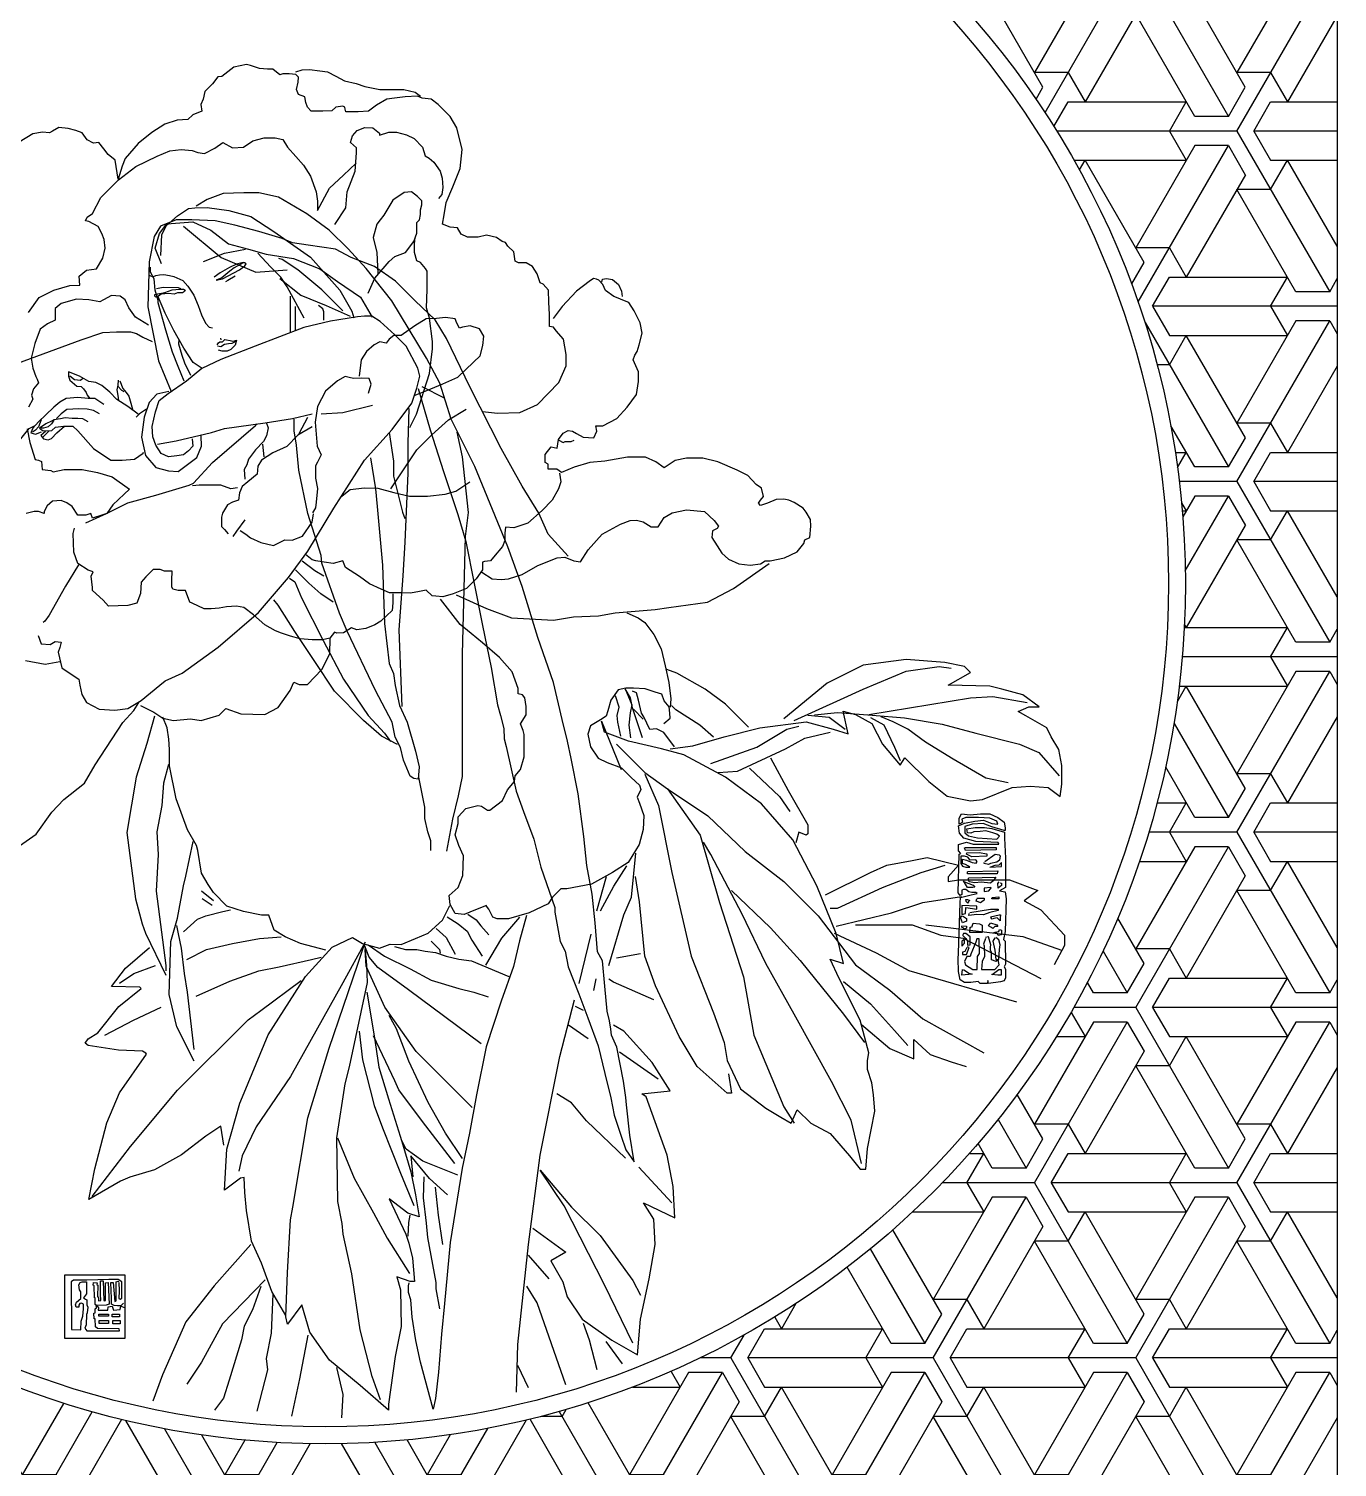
# Model space of a CAD drawing. Header units: millimetres. Extents: x 427 to 1067, y 328 to 1388.
# Drawn here: x 656.4 to 1044.3, y 595.6 to 1022.1 of the extents above; entities that cross this region are included whole.
import ezdxf

# ---------------------------------------------------------------- set-up
doc = ezdxf.new("R2010")
doc.units = ezdxf.units.MM
for name, color, linetype in [('3', 3, 'Continuous'), ('4', 4, 'Continuous'), ('7', 7, 'Continuous'), ('BH', 3, 'Continuous')]:
    doc.layers.add(name, color=color, linetype=linetype)

# ---------------------------------------------------------------- blocks, each defined once
blk = doc.blocks.new('H0')
at = {"layer": '3'}
for points in [[(422.54, 217.7), (443.14, 217.7), (443.14, 195.9), (422.54, 195.9)], [(434.22, 204.19), (437.53, 204.19), (437.53, 203.58), (434.22, 203.58)], [(438.83, 204.27), (441.37, 204.27), (441.37, 203.35), (438.83, 203.35)], [(434.3, 202.04), (437.53, 202.04), (437.53, 201.04), (434.3, 201.04)], [(438.99, 202.04), (441.6, 202.04), (441.6, 200.89), (438.99, 200.89)]]:
    blk.add_lwpolyline(points, close=True, dxfattribs=at)
for points in [[(441.14, 215.09), (441.22, 212.25), (441.14, 209.64), (441.6, 209.41), (442.14, 209.72), (442.14, 215.33), (440.91, 216.17), (437.6, 216.17), (430.07, 215.86), (425.54, 215.86), (424.69, 215.4), (424.85, 198.97), (428, 198.82), (428.15, 201.81), (428.69, 203.5), (429, 206.11), (429, 207.72), (428.23, 208.03), (427.69, 207.88), (427.31, 207.34), (427.31, 206.65), (426.46, 206.65), (426.15, 207.42), (426.54, 208.41), (428, 209.64), (428, 211.87), (427.54, 212.56), (427.31, 214.33), (427.77, 215.09), (428.54, 215.32), (430, 215.32), (430, 211.25), (429.3, 210.26), (429, 209.8), (429.69, 209.41), (430.07, 209.1), (430.07, 207.42), (430.38, 206.65), (430.23, 204.65), (429.92, 204.11), (429.84, 200.51), (429.46, 199.43), (430.07, 198.51), (441.37, 198.51), (441.22, 199.2), (433.76, 199.28), (433.07, 199.89), (432.92, 202.66), (432.61, 202.66), (432.53, 204.58), (432.99, 204.65), (432.92, 206.11), (433.38, 206.42), (433.3, 207.42), (432.99, 207.57), (432.92, 209.8), (432.69, 209.87), (432.61, 213.94), (432.3, 214.25), (432.38, 215.17), (433.61, 215.02), (433.53, 214.4), (433.84, 214.17), (433.76, 210.33), (434.15, 209.8), (434.15, 209.26), (434.07, 209.1), (434.07, 208.8), (434.91, 208.87), (434.76, 211.18), (434.76, 215.63), (435.68, 215.63), (435.91, 208.95), (436.3, 208.8), (436.53, 208.95), (436.53, 215.02), (437.37, 215.17), (437.76, 207.72), (436.68, 207.34), (433.61, 207.19), (433.38, 207.19), (433.92, 206.72), (434.15, 206.42), (433.99, 205.65), (437.3, 205.65), (437.45, 206.8), (438.83, 207.03), (439.22, 205.57), (441.52, 205.88), (441.83, 207.03), (442.98, 206.57)], [(442.75, 208.03), (441.76, 207.11), (440.6, 207.11), (439.45, 207.26), (438.6, 207.65), (438.6, 209.64), (438.3, 215.09), (439.14, 215.09), (439.68, 208.64), (440.22, 208.8), (440.22, 215.32), (440.83, 215.55), (441.14, 215.32)]]:
    blk.add_lwpolyline(points, dxfattribs=at)
blk = doc.blocks.new('H1')
at = {"layer": '3'}
for points in [[(492.88, 370.81), (491.53, 370.14), (491.53, 372.16), (492.37, 373.67), (495.4, 373.33), (498.93, 373.67), (502.13, 373.67), (504.82, 372.33), (507, 370.81), (507.34, 368.8), (507.34, 367.96), (507, 367.96), (502.8, 369.13), (499.77, 370.31), (496.07, 370.14), (493.55, 369.3), (493.55, 367.12), (494.73, 366.11), (497.92, 365.44), (504.48, 364.93), (505.49, 365.94), (504.48, 366.61), (503.14, 367.12), (500.78, 367.79), (498.76, 367.62), (496.58, 367.45), (495.57, 366.95), (494.39, 367.12), (494.22, 368.46), (497.08, 368.97), (500.28, 368.97), (502.8, 368.63), (507.17, 367.29), (507.17, 365.27), (507.51, 358.38), (507.51, 348.3), (505.49, 347.13), (507.34, 346.79), (507.68, 344.44), (507.34, 333.18), (506.84, 330.49), (507.34, 329.82), (507.51, 321.93), (507, 321.09), (507.51, 320.25), (507.51, 317.22), (507, 316.21), (505.83, 315.88), (501.62, 315.37), (501.45, 316.38), (501.29, 315.37), (498.76, 315.37), (498.09, 316.05), (495.57, 315.71), (493.38, 315.71), (491.87, 316.55), (491.36, 319.41), (491.2, 323.77), (491.36, 325.79), (491.87, 343.09), (492.04, 344.94), (495.74, 345.78), (497.75, 346.29), (497.25, 346.62), (495.9, 346.62), (494.9, 346.79), (493.89, 347.63), (493.05, 347.63), (492.54, 347.46), (492.54, 345.95), (491.87, 345.61), (491.2, 346.45), (491.53, 359.73), (492.2, 360.06), (491.36, 360.9), (491.36, 363.09), (494.05, 363.93), (496.41, 363.25), (499.1, 363.25), (505.15, 363.25), (504.99, 363.76), (497.25, 364.09), (493.21, 365.27), (491.7, 366.95), (491.36, 369.47), (493.38, 370.48), (496.91, 371.15), (499.94, 371.49), (502.8, 370.31), (504.82, 370.14), (504.48, 371.15), (502.13, 372.16), (498.26, 372.33), (493.89, 372.33), (492.54, 371.82), (492.71, 370.65)], [(493.55, 362.08), (504.31, 362.08), (504.31, 361.24), (493.72, 361.07), (493.38, 361.91)], [(497.75, 357.21), (497.25, 357.88), (495.4, 357.71), (494.56, 358.72), (493.38, 359.05), (492.2, 359.05), (492.2, 357.88), (492.2, 356.53), (492.71, 355.69), (493.89, 355.36), (495.23, 355.36), (494.73, 355.69), (493.72, 356.2), (492.71, 356.53), (492.71, 358.05), (494.05, 357.71), (496.07, 356.87), (497.42, 356.7), (497.59, 357.04), (497.75, 357.21)], [(494.22, 360.23), (498.43, 360.4), (501.12, 359.89), (501.12, 359.05), (495.9, 358.89), (494.05, 359.73), (494.22, 360.23)], [(500.45, 357.21), (503.98, 359.73), (505.32, 359.56), (505.66, 359.22), (505.49, 357.71), (504.48, 357.04), (502.3, 356.53), (501.62, 356.2), (500.11, 356.53), (500.11, 356.87)], [(502.13, 355.36), (506.16, 355.53), (506.16, 356.87), (505.15, 356.03), (503.81, 355.86), (502.3, 355.36)], [(494.39, 353.85), (504.82, 354.01), (504.65, 353.01), (494.39, 353.01), (494.39, 353.68)], [(494.73, 351.66), (504.15, 351.83), (503.3, 350.65), (502.3, 349.81), (499.1, 350.15), (496.91, 349.98), (495.06, 350.32), (494.73, 350.99), (494.73, 351.49)], [(493.38, 350.32), (496.41, 349.14), (496.91, 348.47), (496.24, 348.3), (494.39, 348.3), (493.05, 350.65)], [(502.3, 348.3), (500.11, 348.13), (500.11, 346.96), (501.79, 347.13), (502.63, 348.3)], [(505.66, 349.98), (506.16, 349.81), (506.16, 348.97), (504.99, 348.13), (504.82, 349.65), (505.32, 350.32)], [(492.54, 341.58), (492.54, 339.06), (493.72, 339.4), (493.89, 341.41), (497.59, 340.91), (497.59, 341.92), (492.54, 342.09), (492.54, 341.41)], [(495.4, 343.77), (494.56, 344.1), (493.72, 344.1), (493.89, 343.6), (494.56, 342.93), (495.06, 343.6)], [(497.59, 344.61), (500.11, 344.61), (500.11, 343.93), (499.77, 343.77), (498.93, 343.09), (498.09, 343.43), (497.42, 343.6), (497.59, 344.44)], [(502.97, 344.94), (505.15, 345.11), (505.15, 344.44), (502.8, 344.44), (502.8, 344.77)], [(492.71, 338.56), (494.05, 337.72), (494.05, 336.71), (492.71, 336.21), (492.37, 337.05), (492.04, 337.89), (492.54, 338.56)], [(495.23, 339.73), (502.3, 340.91), (504.99, 340.91), (504.99, 340.41), (502.13, 339.73), (499.94, 338.89), (497.59, 339.06), (494.9, 338.73), (495.06, 339.4)], [(502.3, 338.22), (505.32, 338.89), (505.83, 338.89), (505.66, 337.89), (505.66, 336.88), (504.65, 337.89), (503.47, 337.72), (502.97, 337.38), (502.46, 338.05)], [(492.88, 335.2), (494.05, 335.03), (494.05, 334.36), (493.38, 334.02), (492.54, 334.69), (492.54, 335.2)], [(492.88, 331.84), (493.89, 330.83), (494.39, 329.82), (494.39, 328.48), (495.4, 328.65), (495.4, 331.33), (493.89, 332.51), (493.05, 332.51), (492.71, 331.84)], [(495.9, 334.69), (496.41, 336.04), (498.6, 335.87), (499.44, 335.37), (499.44, 334.36), (499.44, 332.85), (495.23, 332.85), (495.4, 334.69), (495.74, 334.69)], [(500.61, 330.83), (499.94, 328.81), (500.11, 328.31), (500.28, 324.61), (499.44, 322.93), (499.27, 320.08), (503.81, 320.08), (505.32, 321.76), (504.99, 323.44), (504.31, 322.93), (502.63, 323.44), (502.63, 325.96), (502.3, 326.8), (502.3, 327.81), (502.46, 328.65), (501.62, 331.33), (500.61, 331.17)], [(502.3, 336.21), (504.48, 335.53), (504.82, 334.86), (503.81, 334.86), (503.14, 334.19), (502.46, 334.69), (501.62, 335.2), (502.3, 336.04)], [(503.81, 333.01), (505.15, 333.18), (505.49, 333.85), (506.16, 333.69), (506.16, 332.01), (504.99, 331.84), (504.65, 332.51), (503.64, 332.68), (503.64, 333.01)], [(493.21, 330.33), (492.54, 329.82), (492.54, 328.14), (493.38, 329.15), (493.38, 330.33)], [(494.22, 327.64), (493.55, 326.29), (492.71, 326.13), (492.71, 325.29), (494.05, 325.29), (495.06, 327.64), (494.39, 327.97)], [(497.59, 330.66), (497.25, 329.49), (495.57, 325.45), (495.4, 324.61), (494.22, 324.61), (493.38, 322.93), (493.72, 321.76), (496.24, 320.08), (497.75, 320.08), (497.92, 324.61), (498.6, 325.62), (498.43, 330.33), (498.43, 330.66), (497.59, 330.66)], [(503.81, 331), (503.14, 329.82), (503.81, 326.8), (504.15, 323.61), (505.15, 323.61), (505.49, 326.97), (505.66, 328.65), (505.15, 330.33), (504.15, 331.17)], [(493.05, 320.08), (494.9, 318.9), (496.07, 318.57), (492.54, 318.23), (492.71, 320.08)], [(502.97, 318.4), (505.15, 320.08), (506, 320.08), (506, 318.23), (504.82, 318.23), (502.63, 318.4)]]:
    blk.add_lwpolyline(points, dxfattribs=at)
blk = doc.blocks.new('A$C0C6A2DC8')
at = {"layer": 'BH'}
h = blk.add_hatch(dxfattribs=at)
h.set_pattern_fill('ESCHER', color=256, scale=50, style=0)
h.set_pattern_definition([(60, (-245.52, -1502.44), (-60, -1e-08), [55, -5]), (180, (-245.52, -1502.44), (30, -51.9615), [55, -5]), (300, (-245.52, -1502.44), (60, -1e-08), [55, -5]), (60, (-240.52, -1502.44), (-60, -1e-08), [10, -50]), (300, (-240.52, -1502.44), (60, -1e-08), [10, -50]), (60, (-248.02, -1498.11), (-60, -1e-08), [10, -50]), (180, (-248.02, -1498.11), (30, -51.9615), [10, -50]), (300, (-248.02, -1506.77), (60, -1e-08), [10, -50]), (180, (-248.02, -1506.77), (30, -51.9615), [10, -50]), (60, (-265.52, -1502.44), (-60, -1e-08), [10, -50]), (300, (-265.52, -1502.44), (60, -1e-08), [10, -50]), (60, (-235.52, -1519.76), (-60, -1e-08), [10, -50]), (180, (-235.52, -1519.76), (30, -51.9615), [10, -50]), (300, (-235.52, -1485.117), (60, -1e-08), [10, -50]), (180, (-235.52, -1485.117), (30, -51.9615), [10, -50]), (0, (-235.52, -1493.78), (-30, 51.9615), [35, -25]), (0, (-235.52, -1511.1), (-30, 51.9615), [35, -25]), (120, (-243.02, -1489.447), (-60, 1e-08), [35, -25]), (120, (-258.02, -1498.11), (-60, 1e-08), [35, -25]), (240, (-258.02, -1506.77), (30, -51.9615), [35, -25]), (240, (-243.02, -1515.43), (30, -51.9615), [35, -25])])
edge = h.paths.add_edge_path(flags=16)
edge.add_arc((317.14, 530), 255, 0, 360)
h.paths.add_polyline_path([(17.14, 1030), (617.14, 1030), (617.14, 30), (17.14, 30)])
at = {"layer": '3'}
for points in [[(308.48, 681.68), (310.33, 682.3), (312.49, 682.45), (315.56, 681.99), (317.87, 681.68), (320.34, 680.45), (322.95, 679.07), (326.34, 678.3), (328.96, 677.38), (333.42, 676.45), (338.04, 676.45), (340.5, 676.45), (343.89, 675.69), (345.43, 674.46)], [(344.78, 587.83), (348.34, 575.56), (352.26, 563.28), (356.53, 550.47), (358.85, 542.46), (363.84, 517.6), (366.34, 505.15), (368.3, 494.11), (369.19, 490.91), (370.09, 487.02), (370.26, 483.99), (370.8, 481.73), (373.83, 468.51), (375.96, 462.46), (378.99, 454.28), (381.13, 445.92), (385.23, 433.99), (385.23, 432.57), (386.86, 423.89), (388.28, 421.05), (389.17, 416.42), (392.38, 408.41), (395.05, 401.3), (398.08, 392.93), (400.04, 384.75), (401.81, 377.56), (402.88, 372.39), (404.86, 366.46), (406.28, 362.19), (408.78, 358.63), (407.53, 366.46), (406.46, 375.53), (406.28, 377.67), (405.57, 382.47), (403.61, 392.56), (402, 396.12), (401.82, 397.9), (401.47, 400.39), (400.76, 403.23), (400.04, 410.71), (399.33, 418.18), (397.91, 420.85), (397.19, 429.39), (396.29, 437.91), (394.69, 446.45), (393.8, 454.99), (392.2, 467.63), (390.06, 478.12), (388.99, 483.28), (387.39, 489.69), (384.86, 500.68), (380.23, 514.02), (375.6, 529.15), (371.33, 540.89), (361.51, 564.67), (354.56, 578.73), (351.17, 589.4), (347.26, 596.87), (336.9, 613.84), (329.37, 623.39), (324.02, 629.27), (318.32, 634.78), (311.73, 639.58), (303.36, 644.57), (297.48, 645.81), (293.03, 645.81), (286.97, 645.63), (282.16, 643.86), (278.96, 641.9)], [(329.95, 616.09), (331.91, 620.54), (336.19, 625.52), (337.79, 626.94), (341, 628.19), (343.49, 631.39), (344.38, 633.88), (344.38, 636.02), (344.38, 637.09), (345.1, 637.8), (345.45, 639.4), (345.45, 640.82), (345.81, 642.25), (345.81, 643.49), (344.56, 644.74), (342.78, 646.16), (340.64, 645.98), (337.26, 643.67), (334.59, 639.22), (333.52, 637.8), (332.45, 636.55), (331.38, 632.64), (332.45, 628.19), (332.8, 621.96)], [(268.45, 627.31), (268.81, 633.36), (270.05, 636.03), (273.44, 639.05), (276.64, 641.19), (278.6, 641.36), (282.16, 641.54), (288.58, 640.65), (295.17, 638.87), (301.94, 634.43), (312.8, 626.77), (321.53, 616.99), (325.09, 610.76), (325.63, 608.8)], [(389.2, 538.13), (383.31, 544.64), (380.51, 550.84), (375.55, 558.9), (369.34, 570.07), (360.02, 588.36), (353.19, 602.63), (349.78, 608.21), (343.88, 613.79), (337.98, 619.68), (331.78, 624.02), (324.88, 626.66), (320.22, 629.14), (316.19, 629.76), (312.15, 630.38), (307.49, 631.01), (304.39, 632.28), (297.56, 634.41), (290.42, 636.27), (284.53, 637.51), (277.7, 637.82), (273.04, 637.82), (268.38, 635.96), (266.52, 632.86), (264.97, 625.42), (264.66, 612.08), (267.76, 596), (271.49, 586.97)], [(268.69, 624.84), (266.83, 629.49), (268.07, 633.83), (270.24, 636.62), (278, 637.24), (283.28, 634.76), (288.56, 630.73), (294.46, 629.18), (299.73, 627.63), (307.8, 626.39), (315.56, 623.29), (320.84, 619.56), (327.67, 614.91), (331.09, 609.02)], [(275.21, 636), (286.38, 626.7), (296.63, 622.36), (305.94, 622.98)], [(342.25, 576.3), (344.21, 580.21), (348.13, 592.31), (349.02, 599.61), (349.02, 601.74), (348.13, 608.68), (347.24, 611.71), (347.42, 617.22), (347.41, 621.43), (347.41, 622.67), (346.88, 623.38), (345.45, 625.16), (344.38, 625.7), (343.67, 628.19), (343.67, 630.68), (343.85, 632.64)], [(281.11, 625.46), (287.32, 627.94), (293.52, 629.18)], [(310.91, 608.71), (305.94, 618.01), (304.08, 620.81), (300.97, 623.91), (297.25, 627.94)], [(275.37, 589.99), (273.59, 594.38), (271.93, 598.65), (269.91, 605.17), (267.66, 613.23), (267.66, 613.94), (266.82, 617.03), (266.47, 620.35), (265.4, 622.36), (265.4, 623.79)], [(292.86, 625.2), (290.89, 624.67), (288.84, 623.69), (286.05, 622.09), (284.32, 620.86)], [(322.39, 610.88), (316.19, 617.08), (309.05, 622.98), (304.39, 626.08), (303.46, 626.39)], [(265.06, 621.43), (266.1, 620.96), (267.02, 621.31), (268.06, 621.54), (269.34, 621.66), (271.07, 621.31), (272.34, 621.08), (275, 619.81), (276.51, 618.19), (278.24, 615.54), (279.51, 612.42), (280.55, 609.64), (281.71, 607.22), (282.81, 605.98), (283.78, 605.81)], [(290.48, 621.11), (288.34, 619.88), (287.65, 619.47)], [(303.77, 620.49), (309.98, 615.53), (317.43, 612.43), (324.57, 609.33)], [(399.17, 619.41), (399.35, 620.3), (400.59, 620.48), (402.37, 620.12), (404.16, 618.7), (405.05, 616.74), (405.22, 615.14)], [(267.23, 617.53), (269.16, 617.86), (273.59, 617.82), (274.33, 617.49)], [(280.71, 593.79), (278.01, 595.55), (275.25, 599.83), (272.28, 605.05), (269.79, 610.15), (267.66, 615.01)], [(306.87, 604.68), (306.87, 610.88), (306.87, 615.22)], [(308.42, 604.99), (308.42, 612.12)], [(316.81, 608.09), (316.81, 610.57), (316.5, 611.5), (315.25, 612.43)], [(277.39, 591.65), (275.61, 595.33), (274.78, 597.58), (273.83, 601.02), (273.95, 602.44)], [(285.21, 600.83), (285.55, 601.37), (285.95, 601.64), (286.49, 601.64), (286.78, 601.72), (287.41, 602.33), (287.9, 602.31), (289.04, 602.04), (289.85, 601.91), (290.59, 602.04), (290.86, 602.17), (290.46, 600.7), (290.05, 600.16), (289.18, 599.42), (288.1, 598.88), (286.62, 598.94), (285.57, 599.25)], [(285.28, 600.5), (286.22, 600.29), (287.36, 600.97), (288.57, 601.17), (289.65, 601.3), (290.79, 601.84)], [(286.2, 602.79), (286.22, 602.26)], [(261.72, 580.2), (258.7, 582.53), (255.4, 584.59), (253.34, 586.78), (251.01, 588.7), (249.22, 589.66), (247.16, 589.94), (244.41, 591.45), (241.12, 592.82), (241.12, 591.45), (241.53, 590.35), (243.59, 588.57), (244.83, 588.43), (245.51, 587.74), (246.34, 586.65), (246.61, 585.82), (247.44, 584.86)], [(241.53, 591.58), (242.9, 590.49), (244.69, 590.35), (245.38, 590.9)], [(255.81, 590.35), (255.68, 588.84), (255.4, 587.47), (255.81, 585.14), (255.95, 584.18)], [(255.68, 588.57), (256.77, 587.33), (257.46, 586.92)], [(256.36, 590.08), (257.19, 587.88), (258.15, 586.65), (258.97, 585.55), (259.38, 584.18), (260.07, 581.71)], [(251.56, 583.08), (248.95, 584.86), (246.89, 584.86), (243.86, 585.14), (240.43, 584.86), (238.51, 583.77), (236.72, 582.26), (234.39, 580.06), (232.19, 578), (230.54, 576.08), (229.99, 574.71), (231.37, 574.3), (233.15, 574.99)], [(270.87, 586.91), (267.33, 586.14), (265.03, 583.68), (263.49, 579.38), (262.72, 573.38), (263.95, 568), (267.03, 564.46), (270.72, 563.39), (273.65, 563.23), (279.19, 567.38), (280.57, 570.77), (280.42, 573.84)], [(277.8, 572.92), (277.96, 570.77), (276.72, 569.38), (275.19, 568.15), (273.18, 567.85), (270.72, 567.54), (268.57, 568.61), (267.03, 571.07), (266.1, 573.54), (265.95, 576.61), (266.87, 580.92), (267.95, 584.3)], [(352.51, 584.93), (345.89, 588.31)], [(250.32, 580.34), (248.53, 581.3), (246.61, 581.71), (244.14, 581.84), (240.57, 581.57), (238.92, 580.34), (237.55, 578.96)], [(264.19, 581.71), (262.13, 580.34), (261.17, 579.38)], [(315.99, 580.3), (322.45, 580.76), (331.23, 582.91)], [(336.67, 558.07), (344.33, 569.64), (348.79, 574.08), (353.77, 578.53), (358.94, 581.74)], [(342.02, 581.91), (341.66, 571.59), (341.66, 562.7), (340.77, 542.24), (340.24, 532.27), (339.02, 516.31), (339.91, 493.53)], [(233.02, 578.55), (232.19, 576.49), (231.37, 575.53), (230.41, 574.85)], [(246.89, 578), (245.38, 578.83), (243.86, 578.96), (242.22, 578.96), (240.16, 579.1), (238.78, 578.83), (236.72, 578.55), (236.04, 578.14), (234.39, 577.32), (232.47, 576.08), (233.56, 575.26), (236.17, 575.4), (237.27, 576.36), (239.61, 576.63), (242.35, 576.63), (243.86, 575.26), (248.53, 570.05), (253.62, 566.62), (257.05, 566.62), (260.62, 566.89), (263.23, 568.67), (263.37, 568.95)], [(236.72, 578.41), (236.04, 577.32), (235.08, 576.49), (233.7, 576.08), (232.88, 576.08)], [(234.25, 575.12), (232.88, 573.89), (233.7, 572.93), (235.08, 572.65), (236.04, 573.06), (237.68, 574.71), (239.88, 576.63)], [(330.64, 567.31), (332.07, 558.06), (332.6, 552.9), (334.2, 535.46), (334.74, 518.2), (336.16, 506.34), (337.41, 503.31), (337.94, 499.75), (339.19, 493.88), (341.51, 488.9), (344, 480.36), (345.07, 475.73), (344.71, 472), (343.46, 472.18), (342.4, 472.89), (340.44, 477.69), (339.55, 481.43), (337.94, 484.45), (337.05, 488.9), (332.06, 498.33), (323.69, 515.95), (321.38, 521.28), (316.21, 536.05), (316.03, 538.36), (312.09, 550.78), (309.42, 563.59), (308.71, 571.06), (308, 575.33), (308, 578.71)], [(311.99, 579.22), (309.37, 574.45)], [(233.56, 573.48), (235.21, 575.13), (235.35, 575.27)], [(336.14, 574.8), (337.39, 566.26), (337.39, 561.81), (340.06, 551.13), (340.77, 549.35)], [(353.28, 450.73), (355.06, 460.17), (356.66, 467.11), (357.91, 472.8), (357.91, 480.45), (357.91, 490.95), (357.92, 505.67), (357.92, 509.05), (358.27, 524.53), (358.81, 543.93), (359.7, 551.05), (357.93, 567.58), (356.32, 574.87)], [(386.48, 572.5), (387.73, 571.79), (388.27, 572.15), (390.05, 572.15), (390.94, 572.5)], [(321.71, 555.58), (324.56, 557.89), (328.84, 558.43), (332.75, 558.25), (337.56, 557), (342.2, 555.94), (347.54, 555.94), (352.7, 556.47), (355.91, 557.36), (360.01, 560.21)], [(319.6, 524.49), (315.86, 526.98), (312.3, 530.18), (308.38, 534.1)], [(310.34, 536.77), (314.08, 533.92), (316.75, 532.32)], [(306.6, 531.61), (308.2, 530.54), (310.16, 525.74), (316.58, 513.1), (322.63, 501.72), (329.93, 490.86), (334.74, 485.7), (336.53, 483.21)], [(338.66, 482.32), (333.85, 484.81), (328.51, 489.44), (319.96, 498.16), (313.9, 507.23), (308.2, 515.77), (303.22, 523.6), (301.97, 525.2)], [(406.58, 521.3), (409.97, 519.87), (411.93, 518.45), (414.6, 514.89), (416.74, 510.62), (417.98, 505.64), (419.05, 500.66), (419.59, 495.85), (419.41, 493.36)], [(456.22, 489.46), (469.95, 495.65), (476.59, 498.74), (489.42, 504.05), (499.16, 505.38), (502.7, 504.94)], [(190.77, 438.24), (197.9, 440.55), (212.15, 445.36), (222.3, 449.27), (231.57, 455.68), (236.2, 462.27), (239.76, 466), (245.82, 470.81), (249.03, 476.32), (257.22, 488.78), (260.43, 492.34), (261.93, 494.74)], [(404.8, 484.82), (403.91, 488.91), (403.73, 490.87), (404.27, 493.36), (403.2, 496.74)], [(411.28, 484.26), (408.25, 493.16), (407.72, 496.18), (406.12, 498.85), (408.07, 494.05), (407.54, 491.73), (407.18, 488), (407.72, 484.26)], [(420.72, 481.59), (417.52, 485.86), (415.38, 486.93), (413.42, 486.75), (411.64, 490.49), (410.92, 491.56), (410.03, 495.47), (409.5, 497.61), (408.25, 498.14)], [(478.36, 491.23), (508.46, 496.09), (515.1, 496.53), (525.28, 494.77)], [(408.61, 492.8), (411.46, 489.78)], [(432.3, 484.44), (428.2, 488), (421.08, 492.62), (419.83, 493.87)], [(460.2, 491.01), (466.6, 490.41), (471.28, 486.81)], [(519.63, 470.9), (513, 472.32), (503.29, 478), (495.12, 482.97), (489.92, 486.87), (485.54, 489), (481.99, 490.53)], [(431.44, 476.64), (445.16, 481.5), (454.01, 486.81), (457.55, 487.69)], [(478.8, 490.34), (482.78, 488.13), (485.88, 481.5), (487.65, 477.52)], [(433.65, 473.98), (439.4, 474.43), (453.57, 481.06), (459.32, 484.15), (466.85, 485.92)], [(270.7, 476.36), (269.27, 470.85), (268.74, 464.26), (267.31, 456.43), (267.67, 449.67), (267.13, 438.81), (269.98, 416.77), (269.98, 415.17)], [(442.94, 475.31), (451.8, 466.91), (454.9, 462.49)], [(348.47, 450.91), (348.47, 453.76), (347.58, 456.43), (346.69, 460.34), (346.69, 463.73), (345.8, 468.17), (344.9, 472.62)], [(401.3, 416.74), (405.73, 431.78), (407.94, 437.08), (409.3, 450.12)], [(398.79, 433.04), (402.71, 440.33), (406.63, 446.38)], [(466.85, 433.75), (469.06, 433.75), (482.34, 439.94), (493.85, 444.36), (500.93, 446.57)], [(397.72, 433.04), (400.57, 443.18)], [(284.08, 435.97), (280.51, 438.82)], [(283.72, 434.55), (280.69, 436.51)], [(437.63, 439.05), (449.14, 428), (458, 418.27), (470.83, 402.35), (477.03, 393.95)], [(275.23, 426.75), (279.32, 430.49), (281.82, 431.56), (286.81, 432.8), (289.12, 433.33)], [(353.36, 431.26), (356.57, 429.12), (359.24, 426.99), (360.66, 424.32), (363.69, 419.51)], [(359.42, 431.97), (361.91, 430.37), (363.34, 428.59), (365.65, 425.92)], [(364.76, 416.84), (369.57, 424.85), (374.92, 431.08)], [(350.04, 427.76), (353.07, 425.09), (355.74, 420.11)], [(474.37, 428.88), (491.19, 428.88), (499.61, 425.79), (506.25, 424.9), (529.26, 412.96)], [(276.17, 418.52), (282.05, 421.55), (289.71, 423.33), (297.73, 424.75), (304.15, 425.29)], [(337.75, 422.42), (340.96, 421.53), (342.74, 421.53), (344.34, 421.53), (346.83, 421), (349.86, 420.64), (353.07, 419.58), (356.81, 418.69), (360.55, 418.15), (371.6, 413.53)], [(348.62, 424.03), (351.11, 421.53), (351.29, 420.47)], [(392.45, 411.44), (395.99, 426.03)], [(410.6, 420.28), (403.52, 418.95)], [(256.22, 411.58), (260.5, 414.43), (266.91, 416.74)], [(396.83, 409.41), (397.54, 412.79)], [(414.58, 406.57), (402.63, 411.88), (401.3, 412.76)], [(470.83, 412.08), (478.8, 405.45), (485.88, 397.49), (489.87, 393.07)], [(251.86, 396.12), (260.41, 400.57), (268.6, 404.48)], [(357.88, 359.6), (352.89, 367.08), (347.73, 376.15), (342.02, 388.43), (338.28, 398.04), (336.15, 401.96)], [(391.3, 404.78), (393.62, 403.54)], [(327.22, 397.35), (328.28, 388.81), (331.67, 375.29), (334.16, 368.7), (339.51, 355.22), (343.43, 345.61)], [(395.11, 395.08), (389.35, 399.06)], [(355.6, 358.06), (345.98, 370.52), (339.03, 379.95), (337.78, 382.62), (331.51, 395.91)], [(415.91, 383.14), (404.4, 391.1)], [(406.17, 359.7), (394.66, 370.76), (390.24, 376.06), (385.81, 378.72)], [(320.8, 365.72), (325.79, 353.79), (331.49, 343.47), (335.59, 336), (342.18, 325.5)], [(356.49, 354.68), (346.16, 358.77), (341.17, 362.33), (339.74, 365.18)], [(353.46, 348.81), (348.12, 353.61), (342.59, 360.38), (343.13, 354.15)], [(351.15, 315.03), (350.08, 320.9), (350.08, 322.86), (347.58, 336.17), (347.22, 340.44), (346.33, 347.92), (346.51, 354.15)], [(419.9, 346.44), (410.16, 357.05)], [(352.03, 334.04), (350.79, 342.76), (349.9, 351.12)], [(341.83, 336.53), (342, 340.62), (342.36, 342.76)], [(383.6, 323.89), (377.4, 330.96)], [(299.38, 323.6), (286.73, 310.61), (280.5, 299.22), (276.22, 292.64)], [(298.14, 321.64), (295.64, 314.7), (293.15, 309.9), (292.43, 305.81), (288.69, 293.88), (287.09, 288.54), (284.42, 284.98)], [(301.7, 319.33), (301.16, 307.76), (299.74, 300.29), (300.1, 296.91), (296.89, 284.63)], [(312.03, 307.23), (309.54, 294.24), (307.22, 283.2)], [(397.76, 296.91), (395.55, 305.76), (393.78, 310.62)], [(405.29, 298.68), (400.42, 305.31)], [(320.58, 297.62), (322.37, 289.61), (322.01, 282.67)], [(377.4, 291.61), (374.3, 298.24)]]:
    blk.add_lwpolyline(points, dxfattribs=at)
for points in [[(292.86, 625.12), (290.23, 623.65), (288.96, 622.66), (286.54, 620.66), (284.86, 619.92), (286.74, 620.39), (291.83, 622.99), (293.35, 624.22), (293.72, 624.84), (293.31, 625.12)], [(267.6, 615.89), (269.61, 616.26), (271.82, 617.08), (274.04, 617.33), (275.23, 617.33), (275.68, 617), (275.52, 616.55), (274.9, 616.22), (273.42, 616.18), (272.44, 615.77), (270.72, 615.98), (268.62, 615.77), (267.76, 615.24), (266.98, 614.95), (266.74, 615.24), (266.74, 615.69), (267.39, 615.81)]]:
    blk.add_lwpolyline(points, close=True, dxfattribs=at)
at = {"layer": '4'}
blk.add_lwpolyline([(17.14, 1030), (617.14, 1030), (617.14, 30), (17.14, 30)], close=True, dxfattribs=at)
at = {"layer": '7'}
for points in [[(363.82, 580.98), (368.28, 580.52), (374.9, 580.68), (380.13, 583.14), (386.44, 589.59), (388.6, 594.51), (388.6, 597.9), (387.83, 602.51), (385.67, 604.97), (384.9, 606.05), (383.67, 606.2), (383.67, 609.74), (383.52, 613.43), (383.37, 616.96), (381.83, 618.81), (380.9, 619.12), (379.98, 621.88), (378.59, 624.04), (376.75, 625.11), (374.44, 625.11), (373.51, 625.58), (373.05, 628.34), (371.36, 630.03), (370.59, 631.11), (369.67, 631.42), (367.96, 632.57), (365.03, 633.34), (362.57, 632.72), (359.34, 632.72), (357.49, 633.64), (356.41, 635.49), (354.26, 635.64), (351.95, 636.56), (352.41, 639.33), (353.03, 643.02), (355.03, 647.64), (357.18, 653.02), (357.8, 658.71), (356.24, 665.11), (354.24, 668.5), (350.7, 672.03), (348.55, 673.57), (345.93, 673.88), (344.54, 674.49), (340.85, 674.34), (337.77, 673.88), (335.46, 673.57), (332.38, 671.88), (330.07, 670.03), (327, 669.88), (323.3, 669.88), (323.15, 670.65), (322.99, 671.26), (322.38, 671.57), (320.38, 671.26), (319.14, 670.19), (316.53, 670.03), (312.99, 670.03), (311.91, 671.26), (311.45, 672.65), (311.14, 674.34), (309.29, 674.95), (308.68, 676.49), (309.14, 678.65), (309.29, 680.18), (308.52, 680.95), (306.52, 681.11), (304.67, 681.11), (303.75, 680.8), (301.67, 682.5), (300.13, 682.5), (297.67, 682.66), (295.05, 683.58), (293.82, 683.89), (290.13, 683.12), (286.59, 680.35), (285.36, 680.2), (283.82, 678.2), (281.51, 675.89), (281.05, 673.58), (280.28, 672.05), (280.58, 670.05), (277.97, 668.97), (276.43, 667.59), (273.35, 667.43), (269.65, 666.2), (265.81, 663.74), (261.8, 660.51), (257.95, 656.05), (257.03, 653.75), (255.8, 649.9), (254.98, 655.51), (252.82, 657.21), (251.59, 658.9), (250.05, 660.74), (248.51, 660.59), (246.67, 661.51), (245.13, 663.66), (243.28, 664.28), (240.97, 664.89), (238.2, 665.2), (236.35, 664.12), (235.43, 663.66), (233.43, 663.82), (230.5, 663.36), (226.5, 660.9)], [(229.23, 610.35), (232.46, 614.81), (236.77, 616.97), (241.54, 618.35), (244.47, 618.5), (244.31, 621.12), (246.47, 622.96), (249.39, 623.27), (251.24, 626.5), (252.01, 629.42), (251.72, 631.99), (250.95, 633.83), (249.88, 635.83), (247.11, 637.37), (246.18, 637.52), (246.64, 638.6), (248.18, 639.68), (250.65, 644.44), (255.88, 649.67), (261.11, 653.67), (267.43, 656.75), (271.12, 658.28), (274.51, 658.74), (277.74, 658.44), (279.43, 657.82), (281.43, 657.51), (284.51, 659.05), (286.82, 660.74), (289.7, 659.23), (292.94, 659.39), (295.71, 661.23), (299.09, 662.15), (302.33, 662.15), (304.64, 661.69), (306.02, 659.39), (308.48, 656.62), (310.79, 654), (312.79, 650.78), (314.49, 646.16), (314.95, 643.39), (314.95, 640.63), (318.49, 647.24), (322.65, 651.08), (326.34, 654.62)], [(320.03, 636.48), (323.26, 641.4), (323.72, 646.16), (326.03, 652.31), (326.49, 657.7), (326.49, 659.23), (324.65, 660.77), (325.26, 662.77), (326.65, 664.31), (328.96, 665.23), (331.27, 665.08), (333.27, 663.54), (333.27, 662.92), (336.04, 663.85), (338.35, 663.85), (341.27, 663.08), (343.58, 662), (346.04, 659.39), (346.81, 656.77), (348.05, 656.16), (349.43, 654.93), (351.28, 652.31), (351.89, 650.16), (352.05, 647.39), (351.74, 645.39), (350.82, 644.16)], [(363.66, 533.4), (366.69, 531.44), (369.36, 531.26), (371.49, 531.44), (375.59, 532.69), (380.22, 535.35), (385.92, 537.67), (388.24, 537.85), (390.91, 536.78), (392.87, 536.42), (395.18, 539.98), (399.28, 544.61), (404.69, 547.59), (407.54, 548.66), (409.5, 548.84), (411.46, 548.3), (413.77, 546.88), (415.91, 546.88), (417.69, 549.55), (420.01, 550.97), (424.28, 551.86), (429.63, 551.33), (432.48, 548.66), (433.72, 547.06), (433.37, 546.35), (431.94, 545.64), (431.76, 543.68), (433.37, 541.19), (434.79, 539.05), (436.75, 537.27), (439.78, 535.85), (443.16, 535.49), (446.19, 535.85), (447.62, 536.74), (449.04, 536.74), (453.32, 537.63), (457.06, 539.41), (459.02, 541.9), (459.37, 542.97), (460.8, 543.68), (461.16, 547.06), (460.98, 549.02), (459.73, 551.15), (458.84, 552.4), (456.17, 554), (454.56, 554.71), (453.14, 555.07), (450.82, 554.89), (448.33, 553.82), (446.19, 553.11), (445.66, 553.82), (446.19, 554.71), (447.08, 555.78), (446.55, 558.27), (444.95, 559.34), (442.45, 562), (439.25, 563.61), (433.55, 566.1), (429.09, 567.16), (424.28, 567.16), (420.9, 566.45), (418.23, 564.67), (417.69, 564.32), (415.2, 566.1), (412.17, 567.52), (406.83, 567.52), (400.06, 566.27), (395.61, 565.92), (390.97, 564.5), (387.23, 562.89), (385.81, 563.96), (384.38, 563.96), (383.31, 563.96), (383.31, 565.39), (382.42, 565.92), (382.42, 568.23), (384.21, 570.55), (385.99, 570.19), (386.34, 572.68), (387.77, 574.64), (389.19, 575.35), (390.44, 575.17), (391.69, 574.46), (393.65, 573.39), (396.85, 573.21), (397.74, 575.17), (397.39, 576.77), (399.52, 576.77), (403.62, 578.91), (406.65, 582.29), (409.5, 586.02), (410.03, 589.94), (410.03, 592.79), (408.43, 596.34), (408.96, 597.77), (409.68, 598.84), (410.21, 600.79), (411.1, 604.29), (410.57, 607.31), (408.79, 610.87), (407.18, 613.36), (405.4, 614.07), (403.98, 614.61), (402.73, 615.14), (400.24, 616.92), (399.52, 618.7), (398.28, 619.94), (397.57, 620.3), (396.67, 620.48), (395.43, 619.59), (391.69, 616.74), (387.41, 612.11), (384.74, 608.56)], [(264.82, 606.66), (260.99, 609.03), (258.99, 611.76), (257.89, 614.13), (256.43, 615.22), (253.88, 615.4), (251.51, 614.13), (250.42, 613.58), (247.14, 614.13), (243.49, 614.31), (238.93, 613.04), (237.11, 611.58), (237.11, 610.49), (237.11, 608.12), (234.92, 607.03), (232.73, 605.39), (231.09, 601.2), (230, 596.83), (230.55, 593.91), (231.46, 591.36), (231.82, 590.64), (232.19, 589.54), (230.73, 587.72), (230.18, 585.9), (230.55, 584.63), (229.27, 582.26)], [(228.9, 575.89), (229.63, 571.88), (231.27, 566.78), (232.19, 566.6), (233.1, 566.23), (233.28, 563.87), (235.83, 563.5), (236.56, 563.14), (239.84, 563.87), (245.13, 563.87), (249.69, 562.96), (254.06, 561.68), (259.17, 558.04), (257.56, 556.47), (254.27, 553.38), (252.45, 550.83), (250.99, 550.28), (248.26, 549.37), (247.71, 550.83), (246.25, 550.28), (243.88, 550.28), (242.24, 552.83), (240.6, 553.92), (238.96, 554.65), (236.41, 554.47), (234.77, 553.01), (233.86, 551.37), (233.86, 550.83), (232.21, 551.37), (230.94, 551.37), (228.57, 550.83)], [(232.15, 514.61), (233.04, 512.12), (235.72, 511.94), (237.14, 512.83), (238.92, 512.65), (238.57, 511.05), (238.03, 509.63), (239.1, 505), (242.17, 502.96), (244.13, 501.72), (244.49, 499.94), (245.02, 497.09), (246.45, 494.78), (250.19, 492.82), (254.82, 492.46), (258.74, 493), (262.66, 495.31), (268.18, 499.94), (269.78, 501.18), (274.77, 503.5), (285.46, 511.15), (297.4, 521.47), (306.31, 531.79), (312.01, 539.62), (319.75, 552.39), (328.83, 566.63), (337.03, 575.7), (342.91, 583.53), (344.33, 587.98), (345.22, 591.54), (344.69, 593.85), (341.16, 600.38), (337.78, 603.76), (333.5, 607.67), (331.01, 609.27), (328.87, 609.27), (326.72, 609.07), (321.2, 608.18), (318.72, 607.85), (310.88, 605.89), (296.45, 600.38), (286.29, 596.46), (280.67, 593.75), (276.04, 590.01), (270.69, 586.28), (268.02, 584.14)], [(343.88, 585.85), (348.5, 587.7), (352.04, 589.23), (356.51, 591.23), (361.13, 595.69), (363.13, 597.54), (363.9, 600.61), (364.2, 603.38), (362.97, 605.53), (360.2, 606.45), (357.89, 605.99), (356.97, 605.69), (356.2, 607.22), (355.74, 608.45), (352.81, 608.92), (350.2, 608.61), (347.12, 608.45), (343.73, 606.45), (339.73, 603.53), (337.57, 603.53), (336.19, 602.46), (335.26, 601.23), (333.42, 601.69), (331.72, 600.77), (329.41, 598.77), (327.88, 596.31), (327.26, 591.54)], [(135.84, 543.55), (147.69, 552.84), (160.64, 562.12), (175.22, 573.78), (193.45, 582.7), (206.76, 588.53), (226.12, 595.37), (244.9, 602.3), (251.28, 604.48), (255.29, 604.66), (256.93, 604.66), (259.49, 604.66), (261.31, 604.12), (263.13, 603.02), (265.87, 601.75)], [(228.32, 507.23), (234.15, 506.14), (238.53, 506.87)], [(330.03, 586.46), (330.8, 589.08), (330.18, 590.77), (328.03, 590.92), (325.57, 590.77), (324.33, 591.08), (323.1, 591.39), (320.79, 590.16), (317.25, 587.08), (314.94, 582.47), (314.17, 577.85), (314.79, 570.78), (316.02, 568.17), (314.94, 566.01), (314.33, 564.94), (314.33, 561.25), (314.94, 558.17), (314.48, 554.17), (314.33, 552.48), (313.41, 550.94)], [(267.5, 571.38), (273.04, 572.3), (283.51, 574.76), (287.36, 575.99), (299.36, 577.68), (307.52, 578.91), (313.37, 580.3)], [(224.84, 556.52), (224.47, 563.62), (224.47, 567.44), (226.12, 571.81), (229.4, 576), (231.04, 576.73)], [(246.25, 548.06), (252.41, 550.83), (258.72, 553.91), (267.03, 556.21), (276.89, 559.14), (278.12, 559.75), (283.81, 565.9), (296.58, 576.92), (297.04, 577.38)], [(313.37, 576.45), (309.06, 573.99), (305.83, 570.61), (301.67, 568.76), (298.29, 566.61), (297.21, 564.77), (297.05, 562.46), (294.28, 560.15), (292.59, 558.77), (291.82, 556.92), (291.51, 554.77), (289.67, 554.16), (288.28, 553.39), (286.74, 550.93), (286.43, 549.7), (286.43, 546.93), (287.36, 546.01), (288.43, 544.78)], [(299.82, 577.53), (300.28, 576.15), (299.82, 573.84), (298.89, 572.15), (296.58, 569.69), (294.43, 566.92), (293.97, 565.23), (293.2, 563.85), (293.35, 560.93)], [(298.58, 571.38), (299.05, 567.54)], [(291.2, 558.37), (289.2, 558.06), (286.28, 559.14), (283.97, 559.14), (279.81, 559.14), (277.81, 558.98)], [(386.65, 562.7), (387.01, 560.21), (386.3, 558.08), (384.51, 554.7), (381.49, 551.67), (377.21, 547.94), (373.11, 546.51), (370.62, 546.69), (370.44, 544.91), (370.44, 542.78), (369.73, 541), (367.06, 537.79), (366.17, 536.73), (364.39, 536.55), (363.85, 536.37), (363.85, 534.06), (361.89, 531.39), (359.04, 528.54), (355.12, 526.94), (352.1, 526.05), (349.96, 526.23), (348.89, 526.41), (347.11, 528.01), (345.15, 527.65), (342.48, 527.12), (339.8, 527.3), (336.24, 527.3), (333.75, 528.36), (330.36, 529.97), (327.34, 532.1), (323.24, 534.77), (322.45, 536.71), (319.6, 535.99), (316.92, 536.35), (314.43, 536.71), (313.36, 537.06), (311.4, 538.66)], [(291.97, 545.76), (293.66, 544.68), (295.05, 543.61), (298.13, 542.22), (301.82, 541.3), (305.21, 542.99), (307.36, 542.84), (310.44, 544.07), (313.37, 548.22), (313.68, 550.68)], [(337.24, 527), (337.24, 524.33), (337.06, 522.02), (333.67, 518.82), (331.89, 517.75), (329.22, 516.68), (326.55, 516.33), (324.94, 516.86), (322.63, 515.44), (320.67, 515.26), (319.96, 515.61), (318.53, 513.83), (316.39, 513.3), (313.36, 513.3), (309.8, 513.66), (306.95, 514.37), (304.28, 515.26), (302.5, 515.97), (299.29, 517.75), (295.9, 520.77), (293.05, 522.91), (290.92, 523.27), (287.89, 523.09), (285.75, 522.73), (283.43, 522.55), (281.3, 522.55), (277.73, 524.16), (277.02, 524.51), (275.8, 527.96), (273.66, 527.96), (272.06, 528.31), (271.7, 529.02), (271.7, 530.98), (271.88, 533.65), (269.57, 533.65), (268.32, 534.19), (267.43, 534.19), (266.18, 534.19), (264.04, 532.05), (262.62, 530.45), (262.44, 527.07), (261.37, 524.22), (258.7, 523.51), (253, 523.33), (251.39, 525.11), (248.19, 527.96), (248.19, 528.85), (247.83, 532.23), (248.37, 533.47), (246.94, 534.01), (243.91, 535.97), (242.66, 539.35), (242.49, 544.86), (242.84, 546.46)], [(293.36, 548.93), (290.9, 545.55), (289.82, 544.01)], [(244.09, 535.61), (240.17, 529.2), (235.36, 520.66), (234.11, 518.88), (233.58, 518.52)], [(355.99, 526.66), (364.99, 522.62), (372.44, 519.83), (384.86, 519.21), (390.76, 520.14), (398.21, 520.45), (403.17, 521.38), (414.97, 522.31), (419.01, 522.93), (430.49, 524.48), (438.25, 528.52), (448.81, 535.96)], [(417.52, 488.53), (419.47, 490.13), (419.3, 491.56), (419.12, 493.51), (417.69, 495.29), (416.98, 497.25), (415.02, 497.78), (411.99, 498.85), (408.61, 499.03), (406.29, 499.03), (403.98, 498.49), (401.84, 495.47), (400.95, 492.27), (400.42, 490.67), (398.81, 489.6), (395.78, 487.82), (395.07, 485.33), (395.78, 481.59), (398.1, 478.21), (400.77, 476.97), (405.05, 475.36), (407.9, 472.52), (410.39, 470.2), (410.75, 468.96), (409.66, 466.74), (410.37, 464.96), (411.62, 461.23), (411.44, 457.13), (410.2, 452.69), (406.99, 447.35), (402.36, 444.32), (396.12, 440.94), (388.82, 439.52), (387.04, 439.52), (384.55, 437.03), (383.3, 435.07), (377.6, 432.4), (371.54, 430.62), (368.16, 430.62), (366.91, 431.16), (365.67, 433.47), (364.95, 434.36), (364.95, 434.54), (361.75, 433.29), (358.36, 431.87), (355.69, 432.22), (354.27, 434.89), (353.91, 437.56), (356.58, 439.87), (358.01, 443.43), (358.18, 449.31), (356.76, 452.33), (355.69, 455.53), (356.58, 458.91), (356.58, 460.87), (358.9, 463.36), (362.46, 464.25), (363.53, 464.07), (365.31, 462.83), (366.02, 462.83), (369.76, 465.67), (371.19, 468.88), (373.32, 471.37), (373.5, 472.97), (375.11, 474.93), (376.17, 478.66), (376.17, 485.25), (375.82, 486.49), (375.11, 488.45), (376.71, 491.12), (376.71, 493.61), (376.35, 496.1), (375.64, 496.99), (374.39, 497.35), (374.39, 498.95), (372.56, 503.86), (368.82, 508.13), (363.84, 512.4), (360.45, 515.25), (357.24, 517.92), (351.37, 525.39)], [(262.46, 493.86), (266.38, 491.9), (269.05, 490.12), (272.26, 489.41), (277.25, 489.94), (280.46, 489.41), (285.8, 491.01), (287.76, 492.97), (292.21, 491.36), (299.34, 491.19), (303.26, 493.32), (306.82, 498.3), (307.89, 500.8), (309.5, 500.08), (311.94, 500.13), (316.21, 504.58), (318.53, 509.21), (318.71, 513.83)], [(419.48, 481.06), (426.12, 481.94), (435.42, 484.6), (446.04, 487.25), (459.77, 489.02), (467.73, 486.81), (472.16, 485.48), (470.74, 492.19), (474.37, 491.23), (479.24, 488.57), (482.34, 482.38), (487.65, 476.19), (488.98, 478.4), (496.06, 471.33), (501.51, 466.96), (508.46, 465.58), (512, 466.02), (520.85, 469.56), (526.16, 470), (531.48, 469.56), (535.02, 466.91), (535.55, 470.53), (535.55, 476.05), (534.66, 480.85), (532.36, 484.6), (531.03, 487.25), (524.84, 490.79), (522.62, 492.11), (525.72, 493.44), (528.82, 493.44), (523.95, 496.98), (517.75, 498.74), (514.21, 499.63), (501.88, 499.89), (508.46, 503.61), (506.69, 505.38), (500.81, 506.65), (489.41, 507.54), (476.59, 505.82), (465.96, 500.51), (453.13, 489.9)], [(442.63, 487.46), (435.86, 494.22), (429.81, 498.67), (421.43, 503.48), (418.41, 504.54)], [(266.64, 490.75), (264.32, 482.56), (261.12, 472.6), (258.44, 456.23), (260.92, 436.51), (262.9, 429.18), (263.97, 426.33), (270, 413.91)], [(317.39, 421.38), (309.91, 423.34), (305.28, 425.3), (302.07, 427.25), (300.47, 431.7), (298.33, 431.7), (292.98, 432.77), (288, 434.37), (284.08, 438.47), (282.47, 440.78), (280.5, 444.15), (279.43, 450.91), (279.07, 452.34), (276.4, 456.97), (273.01, 466.22), (271.05, 476.01), (271.05, 480.81), (270.88, 483.84), (270.34, 487.22), (269.09, 490.42)], [(462.22, 491.12), (469.08, 491.83), (479.26, 491.01), (488.85, 490.18), (500.1, 488.29), (510.04, 485.68), (522.94, 482.37), (528.74, 479.89), (534.78, 473.03)], [(411.96, 473.54), (415.94, 464.26), (419.93, 444.36), (425.68, 419.6), (432.32, 402.79), (435.42, 393.95), (436.3, 388.64), (440.29, 380.24), (447.81, 374.49), (452.24, 371.84), (455.34, 370.07), (457.11, 374.05), (461.09, 370.07), (466.85, 366.98), (472.6, 360.35), (475.7, 356.37), (477.47, 356.37), (477.91, 362.56), (480.13, 373.61), (479.69, 378.47), (479.24, 382.01), (477.91, 385.99), (477.91, 388.64), (478.36, 390.86), (475.7, 400.58), (469.5, 412.96), (466.85, 418.71), (470.83, 417.39), (468.62, 426.23), (462.86, 440.38), (455.78, 454.09), (446.49, 464.7), (435.86, 472.66), (423.47, 479.29), (416.83, 481.06), (407.09, 483.27), (400.01, 485.92), (399.1, 489.27), (404.88, 474.87)], [(403.55, 482.38), (411.96, 473.98), (418.6, 469.12), (428.34, 455.41), (434.09, 435.51), (441.17, 413.41), (444.27, 396.16), (453.13, 374.94), (456.22, 370.07)], [(449.14, 478.4), (454.45, 468.68), (460.21, 458.51), (460.21, 455.85), (459.77, 455.41), (457.55, 456.3), (456.67, 453.2)], [(418.6, 469.12), (430.55, 461.16), (441.62, 450.55), (453.13, 441.7), (463.31, 431.53), (474.37, 416.94), (484.55, 409.43), (494.29, 401.02), (512.44, 390.86)], [(278.4, 388.47), (273.24, 398.61), (270.92, 408.22), (271.45, 423.88), (273.41, 430.82), (275.2, 440.43), (275.91, 443.28), (278.04, 453.56)], [(476.14, 358.13), (473.05, 370.96), (467.29, 382.45), (456.22, 402.35), (447.81, 417.39), (440.73, 431.98), (431.44, 449.66), (429.28, 453.4)], [(465.52, 437.73), (478.8, 444.36), (483.67, 446.57), (491.19, 447.9), (495.62, 448.78), (504.92, 446.57), (501.82, 443.03), (501.82, 441.7), (504.92, 442.15), (519.97, 442.15), (528.38, 439.05), (524.39, 435.96), (529.26, 433.3), (536.35, 425.79), (536.35, 422.69), (533.25, 416.94)], [(436.75, 384.66), (437.63, 378.92), (436.3, 378.92), (427.45, 386.88), (422.14, 395.72), (415.06, 410.75), (411.96, 419.6), (410.37, 435.71), (409.12, 443.18)], [(468.62, 428.44), (485, 432.42), (494.29, 435.51), (505.8, 437.28)], [(305.48, 313.03), (301.38, 320.15), (298.35, 328.51), (295.33, 335.09), (293.9, 344.17), (293.37, 349.51), (293.19, 353.96), (292.12, 353.78), (287.31, 350.22), (288.02, 362.32), (291.93, 375.96), (293.19, 379.05), (300.32, 396.28), (311.37, 413.54), (319.21, 422.26), (325.26, 425.11), (328.29, 423.33), (333.28, 421.9), (336.49, 423.15), (339.69, 422.97), (343.97, 424.75), (347.71, 426.35), (351.99, 430.27), (354.13, 434.54)], [(376.88, 431.61), (374.74, 424.14), (372.96, 416.49), (369.39, 406.17), (364.91, 392.68), (362.06, 378.44), (359.92, 367.05), (357.78, 356.73), (354.19, 334.69), (352.58, 316.54), (351.69, 307.46), (350.8, 296.25), (349.91, 288.42), (349.19, 285.31), (345.45, 299.19), (344.03, 305.6), (342.96, 312.54), (342.6, 317.7), (341.89, 319.84), (341.89, 321.79), (342.07, 322.68)], [(278.38, 391.84), (276.42, 408.92), (275.53, 414.44), (274.63, 421.92), (273.74, 426.19), (273.21, 428.68)], [(495.18, 428.88), (523.95, 425.34), (535.46, 421.36)], [(329.53, 408.91), (331.67, 395.92), (333.09, 386.66), (335.94, 377.23), (339.86, 364.6), (342.54, 355.61), (343.96, 348.85), (345.03, 342.27), (341.65, 343.33), (336.12, 347.61), (341.11, 337.11), (342, 334.44), (343.07, 329.99), (343.61, 323.09), (342.36, 323.09), (338.44, 324.51), (339.51, 320.6), (339.69, 309.74), (337.91, 300.84), (335.95, 286.78), (335.95, 285), (327.58, 292.3), (318.49, 299.77), (312.61, 308.14), (310.3, 316.15), (306.02, 310.45), (305.48, 312.59), (306.02, 325.76), (306.91, 341.42), (307.62, 345.15), (312.08, 371.61), (318.32, 392.26), (326.87, 417.14), (329, 423.69), (322.42, 411.62), (306.92, 383.86), (296.72, 368.94), (292.62, 360.39), (291.55, 355.77)], [(333.59, 288.01), (331.09, 294.95), (327.53, 308.83), (325.04, 325.38), (322.54, 337.13), (322.23, 340.27), (320.97, 346.86), (320.61, 365.73), (323.11, 381.74), (324.36, 386.73), (329.71, 411.77), (329.53, 416.93), (329, 422.45)], [(363.4, 393.59), (341.85, 409.61), (332.76, 416.19), (330.27, 419.22), (328.66, 423.31)], [(329.91, 422.96), (334.72, 419.58), (342.38, 415.84), (348.62, 412.46), (356.81, 409.97), (361.27, 408.9), (365.54, 407.47)], [(522.18, 405.89), (490.31, 415.17), (480.57, 420.48), (468.18, 426.23)], [(287.11, 363.5), (286.22, 369.19), (281.77, 366.17), (274.64, 360.65), (266.63, 356.2), (259.32, 354.07), (256.47, 352.82), (247.15, 347.41), (248.93, 356.48), (252.49, 370.19), (256.23, 379.08), (264.25, 390.47), (264.07, 390.83), (263, 391.36), (255.88, 391.72), (246.96, 393.08), (246.07, 393.79), (246.96, 395.03), (249.81, 396.81), (256.04, 404.64), (262.63, 409.98), (262.28, 410.34), (253.9, 410.52), (258, 416.03), (265.13, 422.08)], [(278.97, 407.71), (288.94, 412.16), (297.5, 415.18), (303.55, 416.43), (313.17, 418.56), (316.02, 419.28)], [(360.73, 374.73), (344.16, 391.28), (334.9, 404.45), (329.38, 416.55), (329.02, 421.53)], [(248.08, 348.32), (259.48, 363.1), (273.38, 379.82), (294.4, 400.65), (298.14, 403.49), (310.11, 412.31)], [(373.86, 290.28), (374.3, 304.43), (377.4, 334.06), (380.94, 360.59), (386.7, 389.77), (391.12, 406.57)], [(378.73, 338.92), (388.47, 331.85), (384.04, 329.19), (387.58, 323), (388.91, 318.58), (393.34, 311.95), (402.19, 305.76), (409.72, 301.34), (410.6, 311.95), (413.26, 323.89), (415.03, 334.06), (414.58, 341.57), (411.49, 346.44), (420.78, 342.02), (420.34, 351.3), (418.57, 360.59), (412.37, 377.83), (411.04, 378.72), (419.45, 379.6), (414.14, 388), (405.73, 397.29), (402.63, 399.06)], [(476.14, 399.26), (484.55, 392.18), (491.64, 389.09), (491.64, 394.83), (496.51, 390.41), (502.7, 388.2), (507.13, 386.88)], [(408.39, 304.87), (399.98, 322.12), (388.02, 345.55), (380.94, 356.16), (390.24, 345.11), (398.65, 336.71), (408.39, 323.44), (410.6, 319.02)], [(295.11, 334.06), (284.25, 321.78), (275.87, 311.14), (268.92, 295.48), (266.07, 287.65)], [(388.47, 292.49), (380.06, 316.81), (376.96, 321.68)]]:
    blk.add_lwpolyline(points, dxfattribs=at)
for radius in [255, 250]:
    blk.add_circle((317.14, 530), radius, dxfattribs=at)
at = {"layer": '3', "xscale": 0.8624, "yscale": 0.8624, "zscale": 0.8624}
for name, p in [('H1', (81.16, 139.52)), ('H0', (-124.37, 137.3))]:
    blk.add_blockref(name, p, dxfattribs=at)

msp = doc.modelspace()

# ---------------------------------------------------------------- block references
msp.add_blockref('A$C0C6A2DC8', (427.11, 327.58))

doc.saveas('drawing.dxf')
